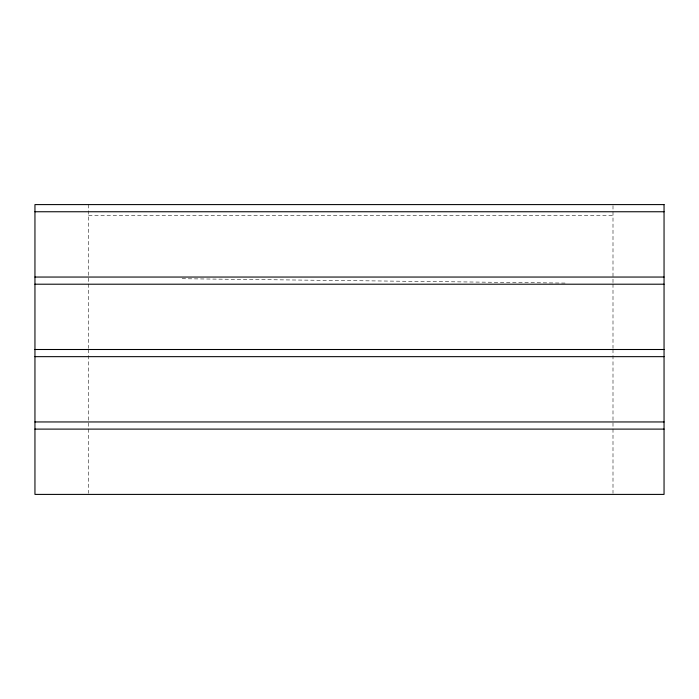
<?xml version="1.0" encoding="UTF-8"?>
<svg xmlns="http://www.w3.org/2000/svg" width="699" height="699" viewBox="0 0 699 699"><rect width="100%" height="100%" fill="white"/><g stroke="black" fill="none" stroke-linecap="round" stroke-linejoin="round"><path stroke-width="0.52" stroke-dasharray="3.5 2.62" d="M88.616 215.336L612.997 215.336M182.142 278.726L567.011 283.104M612.997 205.672L612.997 282.92M612.997 284.012L612.997 348.329M612.997 349.413L612.997 427.902M612.997 428.994L612.997 493.311M88.616 204.597L88.616 282.92M88.616 284.012L88.616 348.329M88.616 349.413L88.616 427.902M88.616 428.994L88.616 493.311"/><path stroke-width="1.05" d="M34.95 211.753L664.05 211.753M34.95 277.049L664.05 277.049M34.95 284.205L664.05 284.205M34.95 349.5L664.05 349.5M34.95 356.656L664.05 356.656M34.95 421.951L664.05 421.951M34.95 429.107L664.05 429.107M664.05 204.597L34.95 204.597L34.95 494.403L664.05 494.403L664.05 204.597"/></g></svg>
